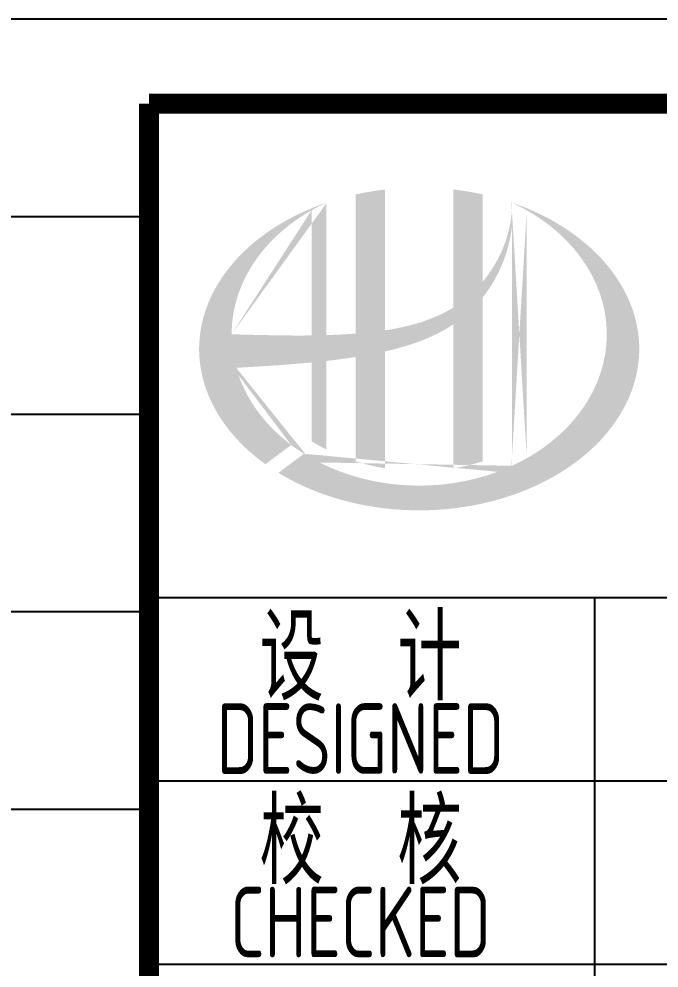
# Model space of a CAD drawing. Extents: x 4678611 to 4812712, y -485691 to -238224.
# Drawn here: x 4773312 to 4775580, y -355847 to -352484 of the extents above; entities that cross this region are included whole.
import ezdxf
from ezdxf.enums import TextEntityAlignment as Align

# ---------------------------------------------------------------- set-up
doc = ezdxf.new("R2010")
doc.units = 0
doc.header["$LTSCALE"] = 1000
doc.header["$MEASUREMENT"] = 0
doc.layers.get('0').update_dxf_attribs({"linetype": 'CONTINUOUS'})
doc.layers.add('图层线', color=8, linetype='CONTINUOUS')
doc.styles.add('AHD', font='sceie.shx', dxfattribs={"width": 0.7, "bigfont": 'sceic.shx'})

msp = doc.modelspace()

# ---------------------------------------------------------------- hatches: boundary and pattern name
h = msp.add_hatch(color=256)
edge = h.paths.add_edge_path()
edge.add_spline(control_points=[(4774609, -353662.2), (4774615.1, -353660.9), (4774621.2, -353659.4), (4774670.3, -353647.5), (4774712.9, -353634.6), (4774787.9, -353603.4), (4774820.8, -353586.5), (4774851.7, -353565.9)], knot_values=[61.629012, 61.629012, 61.629012, 61.629012, 63.330431, 63.330431, 75.353634, 75.353634, 85.398649, 85.398649, 85.398649, 85.398649], degree=3, periodic=0)
edge.add_line((4774851.7, -353565.9), (4774851.7, -354076.1))
edge.add_spline(control_points=[(4774851.7, -354076.1), (4774868.8, -354073.4), (4774885.8, -354070), (4774920.6, -354062), (4774938.3, -354057.1), (4774955.7, -354051.7)], knot_values=[4.908456, 4.908456, 4.908456, 4.908456, 4.992821, 4.992821, 5.083034, 5.083034, 5.083034, 5.083034], degree=3, periodic=0)
edge.add_line((4774955.7, -354051.7), (4774955.7, -353470.3))
edge.add_spline(control_points=[(4774955.7, -353470.3), (4774964.3, -353459.3), (4774972.5, -353448), (4774998.6, -353408.3), (4775014.3, -353378.4), (4775043.5, -353305.6), (4775054.7, -353261.8), (4775059.4, -353216.5), (4775059.5, -353215.2), (4775059.7, -353213.9)], knot_values=[97.991744, 97.991744, 97.991744, 97.991744, 101.64219, 101.64219, 110.337975, 110.337975, 121.934322, 121.934322, 122.270691, 122.270691, 122.270691, 122.270691], degree=3, periodic=0)
edge.add_line((4775059.7, -353213.9), (4775059.7, -353143.5))
edge.add_spline(control_points=[(4775059.7, -353143.5), (4775059.6, -353151.1), (4775059.2, -353158.8), (4775058.7, -353166.5)], knot_values=[126.194075, 126.194075, 126.194075, 126.194075, 128.396762, 128.396762, 128.396762, 128.396762], degree=3, periodic=0)
edge.add_spline(control_points=[(4775058.7, -353166.5), (4775058.2, -353172.7), (4775057.6, -353178.9), (4775056.8, -353185.1)], knot_values=[124.417049, 124.417049, 124.417049, 124.417049, 126.194075, 126.194075, 126.194075, 126.194075], degree=3, periodic=0)
edge.add_spline(control_points=[(4775056.8, -353185.1), (4775055.6, -353194.3), (4775054.2, -353203.4), (4775052.4, -353212.5)], knot_values=[121.80529, 121.80529, 121.80529, 121.80529, 124.417049, 124.417049, 124.417049, 124.417049], degree=3, periodic=0)
edge.add_spline(control_points=[(4775052.4, -353212.5), (4775050, -353224.6), (4775047.1, -353236.7), (4775043.6, -353248.8)], knot_values=[118.31574, 118.31574, 118.31574, 118.31574, 121.80529, 121.80529, 121.80529, 121.80529], degree=3, periodic=0)
edge.add_spline(control_points=[(4775043.6, -353248.8), (4775040.1, -353260.9), (4775036, -353272.9), (4775031.5, -353284.8)], knot_values=[114.795988, 114.795988, 114.795988, 114.795988, 118.31574, 118.31574, 118.31574, 118.31574], degree=3, periodic=0)
edge.add_spline(control_points=[(4775031.5, -353284.8), (4775027, -353296.5), (4775022, -353308), (4775016.6, -353319.3)], knot_values=[111.329641, 111.329641, 111.329641, 111.329641, 114.795988, 114.795988, 114.795988, 114.795988], degree=3, periodic=0)
edge.add_spline(control_points=[(4775016.6, -353319.3), (4775011.1, -353330.9), (4775005, -353342.2), (4774998.6, -353353.3)], knot_values=[107.79529, 107.79529, 107.79529, 107.79529, 111.329641, 111.329641, 111.329641, 111.329641], degree=3, periodic=0)
edge.add_spline(control_points=[(4774998.6, -353353.3), (4774992.3, -353364.1), (4774985.6, -353374.7), (4774978.4, -353384.9)], knot_values=[104.343579, 104.343579, 104.343579, 104.343579, 107.79529, 107.79529, 107.79529, 107.79529], degree=3, periodic=0)
edge.add_spline(control_points=[(4774978.4, -353384.9), (4774971.2, -353395.3), (4774963.6, -353405.4), (4774955.7, -353415.1)], knot_values=[100.8507, 100.8507, 100.8507, 100.8507, 104.343579, 104.343579, 104.343579, 104.343579], degree=3, periodic=0)
edge.add_line((4774955.7, -353415.1), (4774955.7, -353105.8))
edge.add_spline(control_points=[(4774955.7, -353105.8), (4774921.6, -353098.2), (4774886.8, -353092.4), (4774851.7, -353088.3)], knot_values=[4.423999, 4.423999, 4.423999, 4.423999, 4.558741, 4.558741, 4.558741, 4.558741], degree=3, periodic=0)
edge.add_line((4774851.7, -353088.3), (4774851.7, -353506.4))
edge.add_spline(control_points=[(4774851.7, -353506.4), (4774779.7, -353551), (4774695.5, -353574.2), (4774609, -353587.2)], knot_values=[63.246215, 63.246215, 63.246215, 63.246215, 87.689124, 87.689124, 87.689124, 87.689124], degree=3, periodic=0)
edge.add_line((4774609, -353587.2), (4774609, -353088.3))
edge.add_spline(control_points=[(4774609, -353088.3), (4774573.8, -353092.4), (4774539, -353098.2), (4774505, -353105.8)], knot_values=[4.866038, 4.866038, 4.866038, 4.866038, 5.000777, 5.000777, 5.000777, 5.000777], degree=3, periodic=0)
edge.add_line((4774505, -353105.8), (4774505, -353598.6))
edge.add_spline(control_points=[(4774505, -353598.6), (4774503.3, -353598.8), (4774468.4, -353601.4), (4774433.7, -353603.2), (4774401, -353604.2)], knot_values=[43.657356, 43.657356, 43.657356, 43.657356, 44.134253, 53.497092, 53.497092, 53.497092, 53.497092], degree=3, periodic=0)
edge.add_line((4774401, -353604.2), (4774401, -353135.1))
edge.add_spline(control_points=[(4774401, -353135.1), (4774384, -353140.9), (4774367.2, -353147.2), (4774350.8, -353153.9)], knot_values=[5.14157, 5.14157, 5.14157, 5.14157, 5.212921, 5.212921, 5.212921, 5.212921], degree=3, periodic=0)
edge.add_spline(control_points=[(4774350.8, -353153.9), (4774343.9, -353156.8), (4774337, -353159.7), (4774304.8, -353173.9), (4774280.3, -353186.1), (4774256.8, -353199.3)], knot_values=[5.212921, 5.212921, 5.212921, 5.212921, 5.24296, 5.24296, 5.355623, 5.355623, 5.355623, 5.355623], degree=3, periodic=0)
edge.add_spline(control_points=[(4774256.8, -353199.3), (4774241.9, -353207.7), (4774227.5, -353216.4), (4774213.5, -353225.5)], knot_values=[5.355623, 5.355623, 5.355623, 5.355623, 5.426974, 5.426974, 5.426974, 5.426974], degree=3, periodic=0)
edge.add_spline(control_points=[(4774213.5, -353225.5), (4774206.1, -353230.3), (4774198.8, -353235.3), (4774185.3, -353244.7), (4774179.1, -353249.3), (4774172.9, -353253.9)], knot_values=[5.426974, 5.426974, 5.426974, 5.426974, 5.464765, 5.464765, 5.498325, 5.498325, 5.498325, 5.498325], degree=3, periodic=0)
edge.add_spline(control_points=[(4774172.9, -353253.9), (4774146.9, -353273.4), (4774122.8, -353294.3), (4774100.9, -353316.3)], knot_values=[5.498325, 5.498325, 5.498325, 5.498325, 5.641027, 5.641027, 5.641027, 5.641027], degree=3, periodic=0)
edge.add_spline(control_points=[(4774100.9, -353316.3), (4774093.9, -353323.3), (4774087.1, -353330.4), (4774066.7, -353353), (4774053.8, -353368.8), (4774042, -353385)], knot_values=[5.641027, 5.641027, 5.641027, 5.641027, 5.686569, 5.686569, 5.783729, 5.783729, 5.783729, 5.783729], degree=3, periodic=0)
edge.add_spline(control_points=[(4774042, -353385), (4774026.9, -353405.8), (4774013.6, -353427.2), (4774000.5, -353452.1), (4773998.9, -353455.3), (4773997.3, -353458.5)], knot_values=[5.783729, 5.783729, 5.783729, 5.783729, 5.908374, 5.908374, 5.92643, 5.92643, 5.92643, 5.92643], degree=3, periodic=0)
edge.add_spline(control_points=[(4773997.3, -353458.5), (4773984.8, -353483.6), (4773974.8, -353509.3), (4773967.3, -353535.2)], knot_values=[5.92643, 5.92643, 5.92643, 5.92643, 6.069132, 6.069132, 6.069132, 6.069132], degree=3, periodic=0)
edge.add_spline(control_points=[(4773967.3, -353535.2), (4773964, -353546.3), (4773961.3, -353557.5), (4773955.9, -353583.6), (4773953.6, -353598.7), (4773952.2, -353613.7)], knot_values=[6.069132, 6.069132, 6.069132, 6.069132, 6.130179, 6.130179, 6.211834, 6.211834, 6.211834, 6.211834], degree=3, periodic=0)
edge.add_spline(control_points=[(4773952.2, -353613.7), (4773951, -353626.9), (4773950.3, -353640.1), (4773950.3, -353653.3)], knot_values=[6.211834, 6.211834, 6.211834, 6.211834, 6.283185, 6.283185, 6.283185, 6.283185], degree=3, periodic=0)
edge.add_spline(control_points=[(4773950.3, -353653.3), (4773950.3, -353662.6), (4773950.6, -353671.9), (4773951.3, -353681.3)], knot_values=[6.283185, 6.283185, 6.283185, 6.283185, 6.333655, 6.333655, 6.333655, 6.333655], degree=3, periodic=0)
edge.add_spline(control_points=[(4773951.3, -353681.3), (4773952.5, -353699.9), (4773955, -353718.5), (4773958.8, -353737)], knot_values=[6.333655, 6.333655, 6.333655, 6.333655, 6.434594, 6.434594, 6.434594, 6.434594], degree=3, periodic=0)
edge.add_spline(control_points=[(4773958.8, -353737), (4773959.1, -353738.3), (4773959.3, -353739.5), (4773963.2, -353758), (4773968, -353775.2), (4773973.9, -353792.2)], knot_values=[6.434594, 6.434594, 6.434594, 6.434594, 6.441278, 6.441278, 6.535532, 6.535532, 6.535532, 6.535532], degree=3, periodic=0)
edge.add_spline(control_points=[(4773973.9, -353792.2), (4773980.1, -353810.4), (4773987.6, -353828.4), (4773996.4, -353846.2)], knot_values=[6.535532, 6.535532, 6.535532, 6.535532, 6.636471, 6.636471, 6.636471, 6.636471], degree=3, periodic=0)
edge.add_spline(control_points=[(4773996.4, -353846.2), (4773998.6, -353850.7), (4774000.9, -353855.2), (4774010.2, -353872.8), (4774017.9, -353885.9), (4774026.3, -353898.7)], knot_values=[6.636471, 6.636471, 6.636471, 6.636471, 6.661894, 6.661894, 6.73741, 6.73741, 6.73741, 6.73741], degree=3, periodic=0)
edge.add_spline(control_points=[(4774026.3, -353898.7), (4774037.5, -353915.9), (4774049.8, -353932.7), (4774063.4, -353949)], knot_values=[6.73741, 6.73741, 6.73741, 6.73741, 6.838349, 6.838349, 6.838349, 6.838349], degree=3, periodic=0)
edge.add_spline(control_points=[(4774063.4, -353949), (4774069.3, -353956.2), (4774075.4, -353963.3), (4774089.9, -353979.2), (4774098.5, -353988), (4774107.4, -353996.7)], knot_values=[6.838349, 6.838349, 6.838349, 6.838349, 6.88251, 6.88251, 6.939288, 6.939288, 6.939288, 6.939288], degree=3, periodic=0)
edge.add_spline(control_points=[(4774107.4, -353996.7), (4774123.1, -354012.1), (4774140, -354026.9), (4774157.9, -354041.1)], knot_values=[6.939288, 6.939288, 6.939288, 6.939288, 7.040227, 7.040227, 7.040227, 7.040227], degree=3, periodic=0)
edge.add_spline(control_points=[(4774157.9, -354041.1), (4774166.8, -354048.2), (4774176, -354055.1), (4774185.5, -354061.9)], knot_values=[7.040227, 7.040227, 7.040227, 7.040227, 7.090696, 7.090696, 7.090696, 7.090696], degree=3, periodic=0)
edge.add_line((4774185.5, -354061.9), (4774276.7, -353993.5))
edge.add_ellipse((4774730.3, -353601.3), major_axis=(665, 0), ratio=0.806676, start_angle=192.819, end_angle=226.9853, ccw=False)
edge.add_spline(control_points=[(4774081.9, -353720.3), (4774105.9, -353718.8), (4774130, -353717.4), (4774218.7, -353711.9), (4774283.5, -353707.5), (4774349, -353701.2)], knot_values=[11.398263, 11.398263, 11.398263, 11.398263, 18.40729, 18.40729, 37.18094, 37.18094, 37.18094, 37.18094], degree=3, periodic=0)
edge.add_line((4774349, -353701.2), (4774349, -353980.3))
edge.add_spline(control_points=[(4774349, -353980.3), (4774352.6, -353982.5), (4774356.1, -353984.7), (4774373.1, -353994.9), (4774386.9, -354002.5), (4774401, -354009.6)], knot_values=[4.049945, 4.049945, 4.049945, 4.049945, 4.072021, 4.072021, 4.153257, 4.153257, 4.153257, 4.153257], degree=3, periodic=0)
edge.add_line((4774401, -354009.6), (4774401, -353695.8))
edge.add_spline(control_points=[(4774401, -353695.8), (4774433.2, -353692.1), (4774465.6, -353687.8), (4774500.4, -353682.5), (4774502.7, -353682.1), (4774505, -353681.8)], knot_values=[42.135009, 42.135009, 42.135009, 42.135009, 51.307228, 51.307228, 51.948574, 51.948574, 51.948574, 51.948574], degree=3, periodic=0)
edge.add_line((4774505, -353681.8), (4774505, -354051.7))
edge.add_spline(control_points=[(4774505, -354051.7), (4774538.6, -354062.2), (4774573.5, -354070.4), (4774609, -354076.1)], knot_values=[4.34174, 4.34174, 4.34174, 4.34174, 4.516316, 4.516316, 4.516316, 4.516316], degree=3, periodic=0)
edge.add_line((4774609, -354076.1), (4774609, -353662.2))
edge = h.paths.add_edge_path(flags=16)
edge.add_ellipse((4774730.3, -353601.3), major_axis=(665, 0), ratio=0.806676, start_angle=124.9875, end_angle=179.999, ccw=False)
edge.add_line((4774349, -353161.8), (4774349, -353605.4))
edge.add_spline(control_points=[(4774349, -353605.4), (4774253.7, -353606.7), (4774159.7, -353603.6), (4774065.3, -353601.3)], knot_values=[11.27373, 11.27373, 11.27373, 11.27373, 38.687513, 38.687513, 38.687513, 38.687513], degree=3, periodic=0)
edge = h.paths.add_edge_path()
edge.add_spline(control_points=[(4774231.5, -354092.4), (4774262.5, -354111.4), (4774295.7, -354128.7), (4774380.3, -354165.9), (4774433.6, -354183.8), (4774544.3, -354210.3), (4774601.8, -354219), (4774717.9, -354226.8), (4774776.6, -354225.9), (4774892.2, -354214.4), (4774949, -354203.9), (4775058, -354173.8), (4775110.2, -354154.3), (4775207.1, -354107.4), (4775251.9, -354080.1), (4775331.8, -354019.1), (4775367, -353985.5), (4775426.3, -353914.1), (4775450.4, -353876.2), (4775486.8, -353798.1), (4775499.1, -353757.8), (4775511.7, -353676.6), (4775512, -353635.7), (4775500.5, -353554.2), (4775488.7, -353513.7), (4775453.1, -353434.9), (4775429.3, -353396.7), (4775370.5, -353324.6), (4775335.4, -353290.6), (4775255.6, -353229), (4775210.9, -353201.3), (4775129.7, -353161.5), (4775095.3, -353147.3), (4775059.7, -353135.1)], knot_values=[0.886421, 0.886421, 0.886421, 0.886421, 1.040557, 1.040557, 1.261172, 1.261172, 1.481788, 1.481788, 1.702404, 1.702404, 1.92302, 1.92302, 2.143636, 2.143636, 2.364252, 2.364252, 2.584868, 2.584868, 2.805484, 2.805484, 3.026099, 3.026099, 3.246715, 3.246715, 3.46852, 3.46852, 3.690325, 3.690325, 3.91213, 3.91213, 4.133935, 4.133935, 4.283209, 4.283209, 4.283209, 4.283209], degree=3, periodic=0)
edge.add_line((4775059.7, -353135.1), (4775059.7, -353135.1))
edge.add_spline(control_points=[(4775059.7, -353135.2), (4775059.7, -353138), (4775059.7, -353140.7), (4775059.7, -353143.5)], knot_values=[128.396762, 128.396762, 128.396762, 128.396762, 129.192193, 129.192193, 129.192193, 129.192193], degree=3, periodic=0)
edge.add_line((4775059.7, -353143.5), (4775059.7, -354067.3))
edge.add_ellipse((4774730.3, -353601.3), major_axis=(665, 0), ratio=0.806676, start_angle=232.1054, end_angle=299.6833, ccw=False)
edge.add_line((4774321.9, -354024.6), (4774231.5, -354092.4))
edge = h.paths.add_edge_path(flags=16)
edge.add_ellipse((4774730.3, -353601.3), major_axis=(665, 0), ratio=0.806676, start_angle=304.9875, end_angle=415.0121, ccw=False)
edge.add_line((4775111.7, -354040.8), (4775111.7, -353161.8))

# ---------------------------------------------------------------- linework, layer by layer
for p, q in [((4773772.5, -354533.9), (4784772.5, -354533.9)), ((4775352.5, -357783.9), (4775352.5, -354533.9)), ((4775352.5, -357783.9), (4775352.5, -354533.9)), ((4775352.5, -357783.9), (4775352.5, -354533.9)), ((4773772.5, -355183.9), (4779272.5, -355183.9)), ((4773772.5, -355833.9), (4779272.5, -355833.9))]:
    msp.add_line(p, q)
at = {"const_width": 70}
for points in [[(4773772.5, -352783.9), (4773772.5, -358783.9)], [(4791772.5, -352783.9), (4773772.5, -352783.9)]]:
    msp.add_lwpolyline(points, dxfattribs=at)
at = {"layer": '图层线'}
for p, q in [((4711172.5, -352483.9), (4791772.5, -352483.9)), ((4711172.5, -353183.9), (4773772.5, -353183.9)), ((4711172.5, -353883.9), (4773772.5, -353883.9)), ((4711172.5, -354583.9), (4773772.5, -354583.9)), ((4711172.5, -355283.9), (4773772.5, -355283.9))]:
    msp.add_line(p, q, dxfattribs=at)

# ---------------------------------------------------------------- texts
at = {"style": 'AHD', "width": 0.8}
for s, height, p in [('设  计', 300, (4774522.5, -354733.9)), ('设  计', 300, (4774522.5, -354733.9)), ('DESIGNED', 250, (4774522.5, -355033.9)), ('DESIGNED', 250, (4774522.5, -355033.9)), ('校  核', 300, (4774522.5, -355383.9)), ('校  核', 300, (4774522.5, -355383.9)), ('CHECKED', 250, (4774522.5, -355683.9)), ('CHECKED', 250, (4774522.5, -355683.9))]:
    msp.add_text(s, height=height, dxfattribs=at).set_placement(p, align=Align.MIDDLE)

doc.saveas('drawing.dxf')
